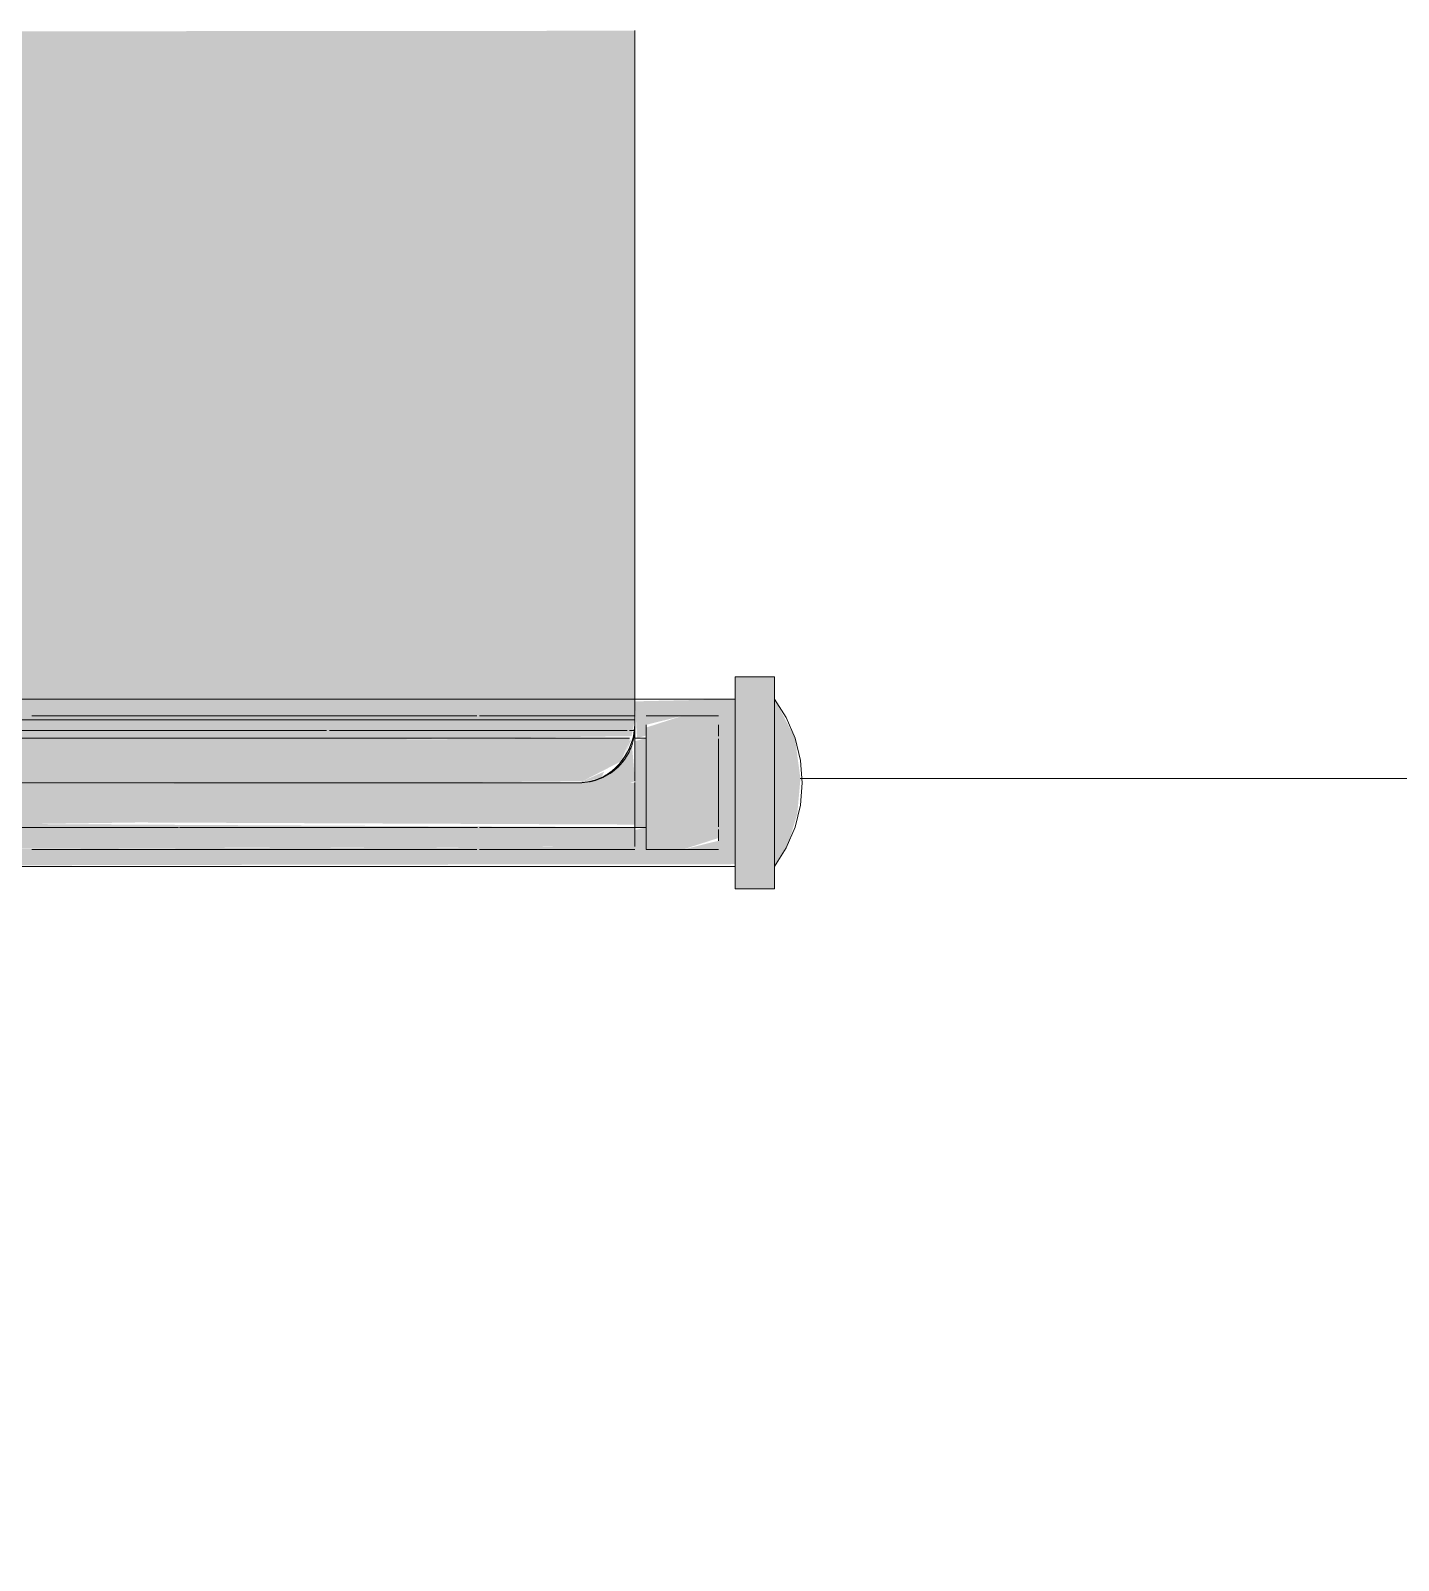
# Model space of a CAD drawing. Header units: millimetres. Extents: x 68869 to 96007, y -1987 to 27400.
# Drawn here: x 88888.3 to 89011, y 4730.3 to 4867.5 of the extents above; entities that cross this region are included whole.
import ezdxf

# ---------------------------------------------------------------- set-up
doc = ezdxf.new("R2010")
doc.units = ezdxf.units.MM
for name, color, linetype, lineweight in [('0-1', 7, 'Continuous', 9), ('A-WALL-PATT', 7, 'Continuous', 9), ('P-SANR-FIXT', 7, 'Continuous', 9)]:
    doc.layers.add(name, color=color, linetype=linetype, lineweight=lineweight)
doc.layers.add('0-2', color=7, linetype='Continuous', lineweight=9, transparency=0.7)

# ---------------------------------------------------------------- blocks, each defined once
blk = doc.blocks.new('Sanitary_Toilet-Accessories_Gessi_Wall-mounted-paper-roll-holder-65449 - Chrome-30913797-Развертка 2_16-4')
at = {"layer": '0-2'}
for points in [[(24048.67, 4866.4), (24114.5, 4866.44), (24114.5, 4867.44), (23995.5, 4867.33), (23995.5, 4866.44), (24048.09, 4866.4)], [(24080.82, 4807.3), (24114.5, 4807.5), (24114.5, 4866.44), (23995.5, 4866.44), (23995.5, 4820.34), (23997.46, 4819.29), (24000.31, 4817.32), (24003.44, 4814.21), (24004.91, 4812.07), (24006.69, 4808.66), (24007.4, 4807.49), (24019.79, 4807.45), (24073.64, 4807.3)], [(24124.37, 4790.5), (24127, 4790.5), (24127, 4809.5), (24123.5, 4809.5), (24123.5, 4790.5)], [(24123.5, 4800), (24123.5, 4807.5), (24114.5, 4807.3), (24114.69, 4803.99), (24115.5, 4804.24), (24115.5, 4805.2), (24118.75, 4806), (24122, 4804.95), (24122, 4800)], [(24127, 4792.49), (24128.31, 4794.73), (24129.06, 4797.23), (24129.34, 4800.36), (24128.85, 4804.01), (24127.13, 4807.3), (24127, 4807.3), (24127, 4792.5)], [(24117.94, 4800), (24122, 4800), (24122, 4805.2), (24118.75, 4806), (24115.5, 4804.95), (24115.5, 4800), (24117.56, 4800)], [(24115.5, 4800), (24115.5, 4804), (24114.5, 4803.73), (24114.5, 4800)], [(24008, 4792.5), (24089.56, 4792.66), (24123.5, 4792.7), (24123.5, 4800), (24122, 4800), (24122, 4794.8), (24118.75, 4794), (24115.5, 4795.04), (24115.5, 4796), (24114.5, 4795.76), (24114.5, 4794.28), (24035.2, 4794), (24008, 4793.83), (24008, 4792.5)], [(24039.32, 4796), (24069.94, 4796.44), (24114.5, 4796.25), (24114.5, 4800), (24008.49, 4799.83), (24008.46, 4796.16), (24033.25, 4796.06), (24038.05, 4796.01)], [(24115.5, 4796), (24115.5, 4800), (24114.5, 4800), (24114.5, 4796.01)], [(24118.75, 4794), (24122, 4795.05), (24122, 4800), (24115.5, 4800), (24115.5, 4794.8), (24118.75, 4794)], [(24114.5, 4795.23), (24114.5, 4796.01), (24053.6, 4796.33), (24032.12, 4796.07), (24008.11, 4796.02), (24008.22, 4795.24), (24114.02, 4795.23)], [(24025.45, 4794), (24114.5, 4794.28), (24114.5, 4795.23), (24007.92, 4795.2), (24007.69, 4794.14), (24020.43, 4794)]]:
    blk.add_hatch(color=256, dxfattribs=at).paths.add_polyline_path(points)
h = blk.add_hatch(color=256, dxfattribs=at)
h.paths.add_polyline_path([(24114.3, 4803.99), (24114.5, 4804.16), (24114.3, 4804)])
h.paths.add_polyline_path([(24066.65, 4805.64), (24114.5, 4805.76), (24114.5, 4807.46), (24045.98, 4807.33), (24007.28, 4807.24), (24008.22, 4805.71), (24065.75, 4805.64)])
h = blk.add_hatch(color=256, dxfattribs=at)
h.paths.add_polyline_path([(24062.01, 4803.48), (24114.19, 4804.18), (24114.5, 4805.76), (24019.79, 4805.66), (24007.81, 4805.47), (24008.43, 4803.84), (24033.25, 4803.94), (24046.72, 4803.83), (24060.18, 4803.52)])
h.paths.add_polyline_path([(24114.24, 4803.99), (24114.33, 4804.17), (24114.24, 4804)])
h = blk.add_hatch(color=256, dxfattribs=at)
h.paths.add_polyline_path([(24114.02, 4800), (24114.5, 4800.13), (24114.22, 4803.59), (24113.74, 4802.48), (24113.11, 4801.58), (24111.41, 4800.38), (24109.5, 4800), (24113.23, 4800)])
h.paths.add_polyline_path([(23999, 4800), (23998.96, 4800.25), (23998.98, 4800.1)])
h.paths.add_polyline_path([(24112.83, 4801.49), (24113.32, 4801.91), (24113.06, 4801.67)])
h.paths.add_polyline_path([(24114.11, 4803.99), (24114.27, 4804.17), (24114.12, 4804)])
h = blk.add_hatch(color=256, dxfattribs=at)
h.paths.add_polyline_path([(24109.5, 4800), (24111.54, 4800.47), (24111.49, 4800.46), (24110.07, 4800.13)])
h.paths.add_polyline_path([(24094.62, 4800), (24109.79, 4800.13), (24113.23, 4801.91), (24114.02, 4803.75), (24114.02, 4803.99), (24053.06, 4803.69), (24033.25, 4803.94), (24008.23, 4803.46), (24008.57, 4800), (24093.59, 4800)])
h.paths.add_polyline_path([(24113.23, 4801.67), (24114.25, 4803.75), (24113.8, 4802.88), (24113.27, 4801.78)])
h = blk.add_hatch(color=256, dxfattribs=at)
h.paths.add_polyline_path([(24109.5, 4800), (24111.49, 4800.46), (24111.74, 4801), (24109.79, 4800.13)])
h.paths.add_polyline_path([(24113.48, 4802.34), (24114.24, 4803.99), (24114, 4803.7), (24113.53, 4802.45)])
at = {"layer": '0-1'}
for p, q in [((24127, 4809.5), (24123.5, 4809.5)), ((24114.5, 4807.5), (24008, 4807.5)), ((24123.5, 4807.5), (24114.5, 4807.5)), ((24100.32, 4806), (24060.41, 4806)), ((24114.5, 4806), (24100.56, 4806)), ((24122, 4806), (24115.5, 4806)), ((24114.02, 4804), (24053.1, 4804)), ((24115.5, 4804), (24114.5, 4804)), ((24046.72, 4796), (24073.57, 4796)), ((24073.64, 4796), (24100.37, 4796)), ((24100.56, 4796), (24114.5, 4796)), ((24114.5, 4796), (24115.5, 4796)), ((24060.42, 4794), (24100.32, 4794)), ((24100.56, 4794), (24114.5, 4794)), ((24115.5, 4794), (24122, 4794)), ((24008, 4792.5), (24123.5, 4792.5)), ((24123.5, 4790.5), (24127, 4790.5))]:
    blk.add_line(p, q, dxfattribs=at)
at = {"layer": '0-1', "flags": 128}
for points in [[(24129.5, 4800), (24129.34, 4802.01), (24128.86, 4803.99), (24128.06, 4805.85), (24127, 4807.51)], [(24127, 4807.51), (24128.06, 4805.85), (24128.86, 4803.99), (24129.34, 4802.01), (24129.5, 4800)], [(24127, 4792.49), (24128.06, 4794.15), (24128.86, 4796.01), (24129.34, 4797.99), (24129.5, 4800)], [(24129.5, 4800), (24129.34, 4797.99), (24128.86, 4796.01), (24128.06, 4794.15), (24127, 4792.49)]]:
    blk.add_lwpolyline(points, dxfattribs=at)
at = {"layer": 'P-SANR-FIXT'}
for p, q in [((24114.5, 4866.61), (24114.5, 4867.45)), ((24114.5, 4867.45), (24114.5, 4866.69)), ((24114.5, 4867.44), (24114.5, 4866.74)), ((24114.5, 4805.47), (24114.5, 4867.44)), ((24114.5, 4866.74), (24114.5, 4854.41)), ((24114.5, 4866.62), (24114.5, 4865.55)), ((24114.5, 4865.74), (24114.5, 4866.61)), ((24114.5, 4866.28), (24114.5, 4864.76)), ((24114.5, 4805.5), (24114.5, 4866.28)), ((24114.5, 4864.89), (24114.5, 4865.74)), ((24114.5, 4865.55), (24114.5, 4863.2)), ((24114.5, 4864.76), (24114.5, 4862.91)), ((24114.5, 4861.62), (24114.5, 4864.74)), ((24114.5, 4863.2), (24114.5, 4860.43)), ((24114.5, 4862.91), (24114.5, 4860.7)), ((24114.5, 4858.38), (24114.5, 4861.62)), ((24114.5, 4860.7), (24114.5, 4856.77)), ((24114.5, 4860.43), (24114.5, 4857.61)), ((24114.5, 4855.24), (24114.5, 4858.09)), ((24114.5, 4857.61), (24114.5, 4854.08)), ((24114.5, 4856.77), (24114.5, 4854.12)), ((24114.5, 4854.23), (24114.5, 4855.24)), ((24114.5, 4854.4), (24114.5, 4812.83)), ((24114.5, 4836.77), (24114.5, 4854.22)), ((24114.5, 4854.11), (24114.5, 4836.16)), ((24114.5, 4854.08), (24114.5, 4850.31)), ((24114.5, 4850.18), (24114.5, 4840.81)), ((24114.5, 4840.81), (24114.5, 4837.64)), ((24114.5, 4837.64), (24114.5, 4830.23)), ((24114.5, 4808.05), (24114.5, 4836.72)), ((24114.5, 4836.16), (24114.5, 4832.11)), ((24114.5, 4832.11), (24114.5, 4825.34)), ((24114.5, 4830.23), (24114.5, 4824.52)), ((24114.5, 4825.34), (24114.5, 4818.76)), ((24114.5, 4824.52), (24114.5, 4818.24)), ((24114.5, 4818.76), (24114.5, 4813.11)), ((24114.5, 4818.24), (24114.5, 4805)), ((24114.5, 4807.49), (24114.5, 4818.17)), ((24114.5, 4817.97), (24114.5, 4805.47)), ((24114.5, 4813.11), (24114.5, 4808.05)), ((24114.5, 4812.64), (24114.5, 4807.49)), ((24123.5, 4809.5), (24123.5, 4808.23)), ((24123.5, 4790.5), (24123.5, 4809.5)), ((24127, 4809.5), (24127, 4790.5)), ((24127, 4807.67), (24127, 4809.5)), ((24114.5, 4807.47), (24114.5, 4808.05)), ((24114.5, 4808.05), (24114.5, 4807.47)), ((24114.5, 4807.49), (24114.5, 4806.95)), ((24114.5, 4806.95), (24114.5, 4807.49)), ((24123.5, 4808.23), (24123.5, 4807.66)), ((24123.5, 4807.66), (24123.5, 4793.28)), ((24123.5, 4803.75), (24123.5, 4807.5)), ((24123.5, 4807.5), (24123.5, 4800)), ((24127, 4793.27), (24127, 4807.67)), ((24127, 4807.51), (24127, 4806.5)), ((24127, 4807.51), (24127, 4806.5)), ((24114.5, 4806.69), (24114.5, 4807.2)), ((24114.5, 4807.2), (24114.5, 4806.69)), ((24114.5, 4806.69), (24114.5, 4806.22)), ((24114.5, 4806.22), (24114.5, 4806.69)), ((24114.5, 4806.22), (24114.5, 4806.68)), ((24114.5, 4806.68), (24114.5, 4806.22)), ((24114.5, 4806.21), (24114.5, 4805.79)), ((24114.5, 4805.79), (24114.5, 4806.21)), ((24114.5, 4805.76), (24114.5, 4806)), ((24114.5, 4804.5), (24114.5, 4805.91)), ((24114.5, 4805.91), (24114.5, 4804.5)), ((24127, 4806.5), (24127, 4803.75)), ((24127, 4806.5), (24127, 4803.75)), ((24084.75, 4805.64), (24055, 4805.64)), ((24055, 4804.7), (24086.84, 4804.7)), ((24114.5, 4805.64), (24084.75, 4805.64)), ((24087.1, 4804.7), (24113.79, 4804.7)), ((24114.02, 4804.7), (24114.36, 4804.7)), ((24114.5, 4804.33), (24114.5, 4805.59)), ((24114.5, 4805.5), (24114.5, 4804.18)), ((24114.5, 4804.18), (24114.5, 4805.5)), ((24114.5, 4805), (24114.5, 4805.5)), ((24114.5, 4805.47), (24114.5, 4804.7)), ((24114.5, 4804.7), (24114.5, 4804.62)), ((24114.5, 4804.6), (24114.5, 4800.15)), ((24115.5, 4805.2), (24115.5, 4804.43)), ((24115.5, 4804.43), (24115.5, 4805.2)), ((24122, 4804.18), (24122, 4805.2)), ((24122, 4805.2), (24122, 4804.18)), ((24122, 4805.2), (24122, 4805.2)), ((24114.5, 4800.13), (24114.5, 4804.31)), ((24114.5, 4803.1), (24114.5, 4804.31)), ((24114.5, 4804.31), (24114.5, 4803.1)), ((24114.5, 4804.01), (24114.5, 4802.88)), ((24114.5, 4802.88), (24114.5, 4804.01)), ((24115.5, 4800), (24115.5, 4804.41)), ((24115.5, 4804.33), (24115.5, 4803.24)), ((24115.5, 4802.83), (24115.5, 4804)), ((24115.5, 4804), (24115.5, 4802.83)), ((24122, 4800), (24122, 4803.94)), ((24122, 4803.94), (24122, 4800)), ((24123.5, 4800), (24123.5, 4803.75)), ((24127, 4803.75), (24127, 4793.5)), ((24127, 4803.75), (24127, 4800)), ((24114.5, 4800.14), (24114.5, 4802.79)), ((24114.5, 4802.79), (24114.5, 4800.14)), ((24114.5, 4802.6), (24114.5, 4800.13)), ((24114.5, 4800.13), (24114.5, 4802.6)), ((24115.5, 4803.12), (24115.5, 4800)), ((24115.5, 4800), (24115.5, 4802.73)), ((24115.5, 4802.73), (24115.5, 4800)), ((24114.5, 4800.01), (24114.5, 4797.39)), ((24114.5, 4800), (24114.5, 4797.33)), ((24114.5, 4796.84), (24114.5, 4800)), ((24114.5, 4795.66), (24114.5, 4799.99)), ((24115.5, 4796.88), (24115.5, 4800)), ((24115.5, 4800), (24115.5, 4795.59)), ((24115.5, 4797.27), (24115.5, 4800)), ((24115.5, 4800), (24115.5, 4797.27)), ((24122, 4800), (24122, 4796.06)), ((24122, 4796.06), (24122, 4800)), ((24123.5, 4792.5), (24123.5, 4800)), ((24123.5, 4800), (24123.5, 4793.5)), ((24127, 4800), (24127, 4796.25)), ((24114.5, 4797.13), (24114.5, 4795.37)), ((24114.5, 4797.06), (24114.5, 4796.54)), ((24114.5, 4795.64), (24114.5, 4796.55)), ((24114.5, 4796.45), (24114.5, 4795.87)), ((24115.5, 4796), (24115.5, 4797.17)), ((24115.5, 4797.17), (24115.5, 4796)), ((24115.5, 4795.67), (24115.5, 4796.76)), ((24114.5, 4795.65), (24114.5, 4794.99)), ((24114.5, 4794.28), (24114.5, 4795.64)), ((24114.5, 4795.35), (24114.5, 4795.53)), ((24114.5, 4794.99), (24114.5, 4794.3)), ((24115.5, 4794.8), (24115.5, 4795.57)), ((24115.5, 4795.57), (24115.5, 4794.8)), ((24122, 4795.82), (24122, 4794.8)), ((24122, 4794.8), (24122, 4795.82)), ((24127, 4796.25), (24127, 4793.5)), ((24115.5, 4794), (24115.5, 4794.8)), ((24115.5, 4794.8), (24115.5, 4794)), ((24123.5, 4793.5), (24123.5, 4792.5)), ((24123.5, 4793.21), (24123.5, 4792.34)), ((24123.5, 4792.34), (24123.5, 4791.77)), ((24127, 4793.5), (24127, 4793.39)), ((24127, 4793.5), (24127, 4793.39)), ((24127, 4793.39), (24127, 4792.49)), ((24127, 4793.39), (24127, 4792.49)), ((24127, 4792.33), (24127, 4793.21)), ((24127, 4790.5), (24127, 4792.33)), ((24123.5, 4791.77), (24123.5, 4790.5))]:
    blk.add_line(p, q, dxfattribs=at)
at = {"layer": 'P-SANR-FIXT', "flags": 128}
for points in [[(24000.5, 4800), (24055, 4800), (24109.5, 4800)], [(24109.5, 4800), (24055, 4800), (24000.5, 4800)]]:
    blk.add_lwpolyline(points, dxfattribs=at)
at = {"layer": 'P-SANR-FIXT'}
for points, knots in [([(24109.5, 4800), (24109.86, 4800.01), (24110.38, 4800.08), (24111.03, 4800.26), (24111.64, 4800.51), (24112.23, 4800.88), (24112.76, 4801.33), (24113.47, 4802.06), (24114.26, 4803.44), (24114.49, 4804.76), (24114.5, 4805.47)], [0, 0, 0, 0, 0.125, 0.1875, 0.25, 0.375, 0.4375, 0.5, 0.75, 1, 1, 1, 1]), ([(24114.42, 4804.45), (24114.39, 4804.29), (24114.31, 4803.96), (24114.09, 4803.27), (24113.81, 4802.71), (24113.58, 4802.35)], [0.125, 0.125, 0.125, 0.125, 0.1875, 0.25, 0.3934446, 0.3934446, 0.3934446, 0.3934446]), ([(24112.92, 4801.5), (24112.85, 4801.42), (24112.66, 4801.23), (24112.21, 4800.84), (24111.79, 4800.6), (24111.5, 4800.46)], [0.5209746, 0.5209746, 0.5209746, 0.5209746, 0.5625, 0.625, 0.75, 0.75, 0.75, 0.75])]:
    blk.add_open_spline(points, degree=3, knots=knots, dxfattribs=at)
for points in [[(24114.5, 4805), (24114.5, 4804.35), (24114.24, 4803.04), (24113.13, 4801.37), (24111.46, 4800.26), (24110.15, 4800), (24109.5, 4800)], [(24114.12, 4803.09), (24114.37, 4803.69), (24114.5, 4804.35), (24114.5, 4805)], [(24114.5, 4805.47), (24114.5, 4805.13), (24114.48, 4804.79), (24114.42, 4804.45)], [(24113.58, 4802.35), (24113.41, 4802.09), (24113.23, 4801.84), (24113.04, 4801.62)], [(24113.2, 4801.64), (24113.55, 4802.02), (24113.84, 4802.46), (24114.05, 4802.92)], [(24114.05, 4802.92), (24114.07, 4802.98), (24114.1, 4803.03), (24114.12, 4803.09)], [(24111.5, 4800.46), (24111.21, 4800.33), (24110.58, 4800.12), (24109.87, 4800.02), (24109.5, 4800)], [(24109.5, 4800), (24110.15, 4800), (24110.81, 4800.13), (24111.41, 4800.38)], [(24111.41, 4800.38), (24112.02, 4800.63), (24112.57, 4801), (24113.04, 4801.47)]]:
    blk.add_open_spline(points, degree=3, dxfattribs=at)

msp = doc.modelspace()

# ---------------------------------------------------------------- hatches: boundary and pattern name
at = {"layer": 'A-WALL-PATT'}
h = msp.add_hatch(dxfattribs=at)
h.set_pattern_fill('FP_17', color=256, style=0, pattern_type=2)
h.set_pattern_definition([(90, (91702.5, 4200), (-600, 4e-14), []), (180, (91702.5, 4200), (-7e-14, -600), [])])
h.paths.add_polyline_path([(88346.56, 4200), (89601.87, 4200), (89601.87, 4210), (89608.9, 4210), (89608.9, 4232.93), (89611.4, 4232.93), (89611.4, 4402.93), (89612.35, 4406.11), (89613.31, 4407.61), (89613.55, 4408.01), (89616.08, 4409.27), (89618.47, 4410), (89618.47, 5850), (89634.47, 5850), (89634.53, 4409.98), (89638.76, 4408.39), (89639.66, 4407.59), (89640.98, 4405.68), (89641.55, 4402.93), (89641.55, 4232.93), (89644.05, 4232.93), (89644.05, 4210), (89651.08, 4210), (89651.08, 4200), (91696.99, 4200), (91696.99, 5004), (91397.06, 5004), (91397.06, 5020), (91696.99, 5020), (91696.99, 5400), (91102.49, 5400), (91102.49, 6000), (88313.99, 6000), (88313.99, 4200)])
h.paths.add_polyline_path([(91397.06, 4300), (91397.06, 4970), (91413.06, 4970), (91413.06, 4300)])
h.paths.add_polyline_path([(88813.99, 4777.5), (88807.04, 4778.6), (88802.54, 4780.71), (88799.68, 4782.68), (88796.55, 4785.79), (88795.27, 4787.63), (88793.94, 4789.79), (88792.14, 4794.75), (88791.58, 4798.46), (88791.56, 4800.85), (88791.77, 4803.52), (88793.22, 4808.6), (88795.22, 4812.37), (88796.34, 4813.87), (88798.37, 4816.17), (88801.62, 4818.72), (88805.46, 4820.74), (88808.97, 4821.93), (88814.26, 4822.47), (88820.95, 4821.4), (88823.49, 4820.49), (88823.49, 4867.44), (88942.49, 4867.4), (88942.49, 4807.46), (88951.49, 4807.54), (88951.49, 4809.5), (88954.99, 4809.5), (88955.13, 4807.3), (88956.3, 4805.27), (88957.13, 4802.67), (88957.4, 4799.28), (88956.84, 4795.99), (88955.13, 4792.7), (88954.99, 4792.48), (88954.99, 4790.5), (88951.49, 4790.5), (88951.49, 4792.5), (88874.71, 4792.67), (88835.18, 4792.44), (88834.04, 4789.79), (88831.64, 4786.13), (88829.61, 4783.83), (88826.37, 4781.28), (88822.53, 4779.26), (88819.02, 4778.07), (88814.13, 4777.52)])

# ---------------------------------------------------------------- block references
at = {"layer": 'P-SANR-FIXT'}
msp.add_blockref('Sanitary_Toilet-Accessories_Gessi_Wall-mounted-paper-roll-holder-65449 - Chrome-30913797-Развертка 2_16-4', (64827.99, 0), dxfattribs=at)

doc.saveas('drawing.dxf')
